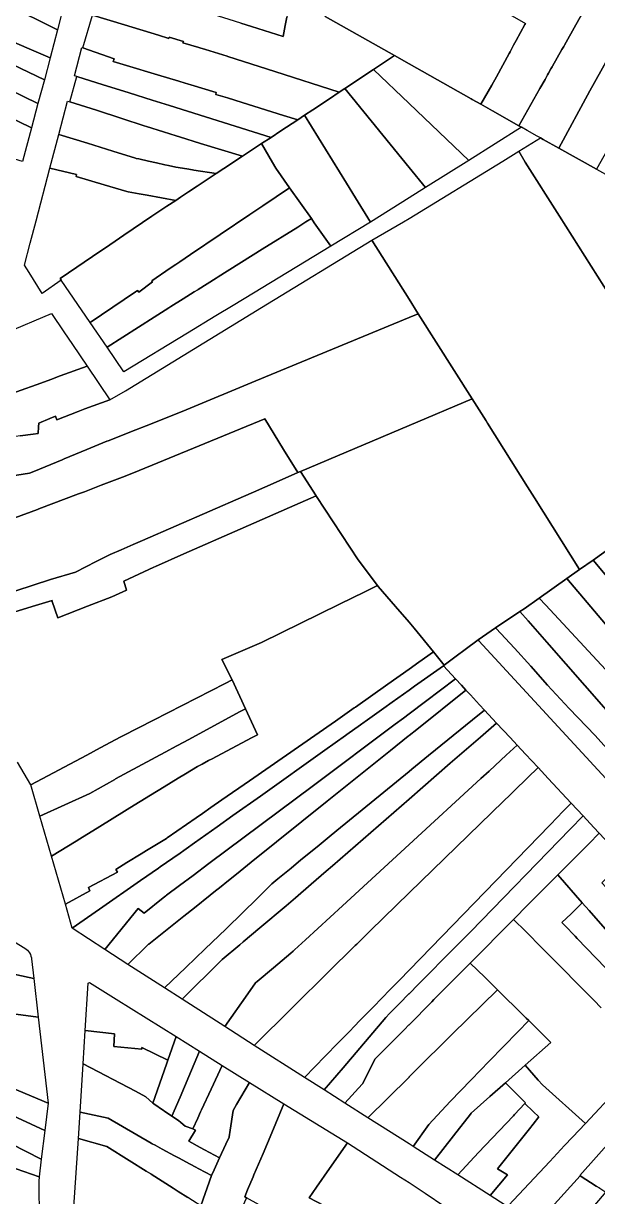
# Model space of a CAD drawing. Header units: metres. Extents: x 3 to 1005126, y 39 to 4383651.
# Drawn here: x 490836.7 to 490939.9, y 4371451.5 to 4371662.4 of the extents above; entities that cross this region are included whole.
import ezdxf

# ---------------------------------------------------------------- set-up
doc = ezdxf.new("R2010")
doc.units = ezdxf.units.M
doc.header["$MEASUREMENT"] = 0
doc.layers.add('TM_Llucmajor', color=7, linetype='Continuous')

msp = doc.modelspace()

# ---------------------------------------------------------------- linework, layer by layer
at = {"layer": 'TM_Llucmajor', "linetype": 'Continuous', "flags": 128}
for points in [[(490903.36, 4371656.6), (490890.89, 4371663.63), (490893.7, 4371668.59), (490898.48, 4371677.02), (490903.15, 4371685.5), (490906, 4371683.9), (490928.03, 4371671.53), (490924.1, 4371663.97), (490926.94, 4371662.39), (490926.82, 4371662.18), (490925.24, 4371659.35), (490924.77, 4371658.46), (490924.15, 4371657.31), (490923.97, 4371656.98), (490921.73, 4371652.79), (490920.89, 4371651.3), (490918.89, 4371647.85), (490917.37, 4371648.7), (490917.15, 4371648.82), (490906, 4371655.11), (490903.36, 4371656.6)], [(490864.31, 4371665.91), (490859.79, 4371667.28), (490859.93, 4371667.8), (490850.98, 4371670.6), (490852.5, 4371676.29), (490856.95, 4371675.12), (490861.54, 4371673.91), (490862.33, 4371676.94), (490866.92, 4371675.4), (490869.95, 4371674.38), (490873.62, 4371673.14), (490885.27, 4371669.45), (490884.77, 4371667.08), (490884.03, 4371663.54), (490883.75, 4371662.01), (490883.38, 4371660.04), (490877.68, 4371661.82), (490875.78, 4371662.42), (490870.58, 4371664.05), (490870.32, 4371664.13), (490868.1, 4371664.79), (490867.2, 4371665.05), (490864.31, 4371665.91)], [(490820.07, 4371666.71), (490818.65, 4371667.43), (490820.83, 4371672.18), (490825.29, 4371669.6), (490825.88, 4371669.27), (490825.98, 4371669.58), (490828.72, 4371668.22), (490833.61, 4371665.8), (490842.79, 4371661.24), (490841.46, 4371656.21), (490832.09, 4371660.2), (490832.23, 4371660.75), (490827.53, 4371663.07), (490821.84, 4371665.84), (490820.07, 4371666.71)], [(490822.41, 4371660.86), (490817.96, 4371663.01), (490820.07, 4371666.71), (490821.84, 4371665.84), (490827.53, 4371663.07), (490832.23, 4371660.75), (490832.09, 4371660.2), (490841.46, 4371656.21), (490840.43, 4371652.25), (490827.38, 4371658.47), (490827, 4371658.65), (490826.34, 4371658.98), (490822.41, 4371660.86)], [(490814.34, 4371660.07), (490812.96, 4371660.96), (490814.2, 4371663.78), (490814.58, 4371664.63), (490814.78, 4371664.53), (490817.96, 4371663.01), (490822.41, 4371660.86), (490826.34, 4371658.98), (490827, 4371658.65), (490827.38, 4371658.47), (490840.43, 4371652.25), (490839.28, 4371648.01), (490826.29, 4371654.29), (490825.4, 4371654.72), (490820.69, 4371657), (490820.43, 4371657.12), (490815.17, 4371659.66), (490814.34, 4371660.07)], [(490926.24, 4371643.72), (490925.75, 4371644), (490929.53, 4371650.7), (490930.44, 4371652.31), (490930.9, 4371653.13), (490931.07, 4371653.43), (490931.51, 4371654.2), (490931.71, 4371654.56), (490931.79, 4371654.7), (490933.49, 4371657.71), (490933.8, 4371658.25), (490933.93, 4371658.49), (490935.99, 4371662.13), (490938.1, 4371665.88), (490945.03, 4371661.99), (490940.45, 4371653.78), (490938.48, 4371650.3), (490932.94, 4371639.97), (490930.12, 4371641.55), (490929.62, 4371641.82), (490929.04, 4371642.15), (490927.24, 4371643.16), (490926.24, 4371643.72)], [(490852.97, 4371656.04), (490847.32, 4371658), (490849.1, 4371663.87), (490854.83, 4371662.12), (490860.95, 4371660.26), (490862.82, 4371659.69), (490862.89, 4371659.92), (490865.42, 4371659.15), (490865.35, 4371658.92), (490868.21, 4371658.05), (490868.36, 4371658), (490869.41, 4371657.68), (490873.32, 4371656.49), (490873.41, 4371656.46), (490881.86, 4371653.74), (490893.43, 4371650.01), (490891.7, 4371648.86), (490888.67, 4371646.86), (490887.18, 4371645.88), (490885.98, 4371645.08), (490883.45, 4371645.86), (490875.98, 4371648.17), (490873.33, 4371648.99), (490871.27, 4371649.63), (490871.31, 4371649.96), (490866.74, 4371651.35), (490866.37, 4371651.46), (490864.79, 4371651.94), (490864.59, 4371652), (490860.8, 4371653.15), (490858.95, 4371653.71), (490857.01, 4371654.29), (490852.83, 4371655.56), (490852.97, 4371656.04)], [(490939.68, 4371636.19), (490932.94, 4371639.97), (490938.48, 4371650.3), (490940.45, 4371653.78), (490945.03, 4371661.99), (490950.67, 4371658.82), (490951.24, 4371656.58), (490944.44, 4371644.58), (490939.68, 4371636.19)], [(490819.15, 4371652.82), (490813.53, 4371655.54), (490813.22, 4371655.68), (490814.47, 4371658.21), (490815.17, 4371659.66), (490820.43, 4371657.12), (490820.69, 4371657), (490825.4, 4371654.72), (490826.29, 4371654.29), (490839.28, 4371648.01), (490838.11, 4371643.64), (490828.59, 4371648.24), (490824.16, 4371650.39), (490820.9, 4371651.98), (490820.73, 4371652.05), (490819.15, 4371652.82)], [(490846.29, 4371652.83), (490845.83, 4371652.97), (490847.19, 4371658.05), (490847.32, 4371658), (490852.97, 4371656.04), (490852.83, 4371655.56), (490857.01, 4371654.29), (490858.95, 4371653.71), (490860.8, 4371653.15), (490864.59, 4371652), (490864.79, 4371651.94), (490866.37, 4371651.46), (490866.74, 4371651.35), (490871.31, 4371649.96), (490871.27, 4371649.63), (490873.33, 4371648.99), (490875.98, 4371648.17), (490883.45, 4371645.86), (490885.98, 4371645.08), (490882.95, 4371643.08), (490881.18, 4371641.91), (490862.92, 4371647.62), (490859.81, 4371648.59), (490855.68, 4371649.89), (490851.58, 4371651.17), (490851.02, 4371651.35), (490846.29, 4371652.83)], [(490809.53, 4371650.44), (490808.58, 4371650.89), (490807.32, 4371651.47), (490809.82, 4371657.27), (490812.04, 4371656.23), (490813.22, 4371655.68), (490813.53, 4371655.54), (490819.15, 4371652.82), (490820.73, 4371652.05), (490820.9, 4371651.98), (490824.16, 4371650.39), (490828.59, 4371648.24), (490838.11, 4371643.64), (490836.49, 4371637.6), (490831.7, 4371639.03), (490831.82, 4371639.49), (490826.95, 4371641.68), (490827.14, 4371642.4), (490822.48, 4371644.05), (490819.22, 4371645.6), (490815.28, 4371647.48), (490812.75, 4371648.68), (490812.86, 4371648.89), (490809.53, 4371650.44)], [(490906, 4371647.97), (490899.58, 4371654.09), (490903.36, 4371656.6), (490906, 4371655.11), (490917.15, 4371648.82), (490917.37, 4371648.7), (490918.89, 4371647.85), (490920.97, 4371646.68), (490925.75, 4371644), (490926.24, 4371643.72), (490916.72, 4371637.75), (490906, 4371647.97)], [(490906, 4371636.49), (490894.46, 4371650.69), (490899.58, 4371654.09), (490906, 4371647.97), (490916.72, 4371637.75), (490908.94, 4371632.87), (490906, 4371636.49)], [(490861.85, 4371642.89), (490858.8, 4371643.87), (490858.37, 4371644.01), (490854.37, 4371645.3), (490849.78, 4371646.77), (490845.03, 4371648.3), (490846.29, 4371652.83), (490851.02, 4371651.35), (490851.58, 4371651.17), (490855.68, 4371649.89), (490859.81, 4371648.59), (490862.92, 4371647.62), (490881.18, 4371641.91), (490879.47, 4371640.78), (490876.07, 4371638.53), (490868.51, 4371640.82), (490864.7, 4371641.98), (490864.11, 4371642.17), (490861.85, 4371642.89)], [(490894.74, 4371633.67), (490887.18, 4371645.88), (490888.67, 4371646.86), (490891.7, 4371648.86), (490893.43, 4371650.01), (490894.46, 4371650.69), (490906, 4371636.49), (490908.94, 4371632.87), (490906, 4371631.02), (490899.07, 4371626.67), (490896.36, 4371631.05), (490894.74, 4371633.67)], [(490852.74, 4371639.43), (490848.18, 4371640.85), (490843.03, 4371642.45), (490844.62, 4371648.43), (490845.03, 4371648.3), (490849.78, 4371646.77), (490854.37, 4371645.3), (490858.37, 4371644.01), (490858.8, 4371643.87), (490861.85, 4371642.89), (490864.11, 4371642.17), (490864.7, 4371641.98), (490868.51, 4371640.82), (490876.07, 4371638.53), (490872.7, 4371636.3), (490871.32, 4371635.39), (490867.32, 4371636.04), (490867.05, 4371636.08), (490866.06, 4371636.24), (490864.09, 4371636.56), (490862.72, 4371636.86), (490862.08, 4371637), (490860.6, 4371637.33), (490859.13, 4371637.65), (490857.39, 4371638.03), (490856.93, 4371638.13), (490856.81, 4371638.16), (490852.74, 4371639.43)], [(490881.45, 4371637.42), (490879.47, 4371640.78), (490881.18, 4371641.91), (490882.95, 4371643.08), (490885.98, 4371645.08), (490887.18, 4371645.88), (490894.74, 4371633.67), (490896.36, 4371631.05), (490899.07, 4371626.67), (490891.93, 4371622.34), (490888.95, 4371626.57), (490888.43, 4371627.32), (490884.53, 4371632.86), (490882.05, 4371636.39), (490881.45, 4371637.42)], [(490846.13, 4371634.88), (490846.19, 4371635.22), (490841.44, 4371636.39), (490843.03, 4371642.45), (490848.18, 4371640.85), (490852.74, 4371639.43), (490856.81, 4371638.16), (490856.93, 4371638.13), (490857.39, 4371638.03), (490859.13, 4371637.65), (490860.6, 4371637.33), (490862.08, 4371637), (490862.72, 4371636.86), (490864.09, 4371636.56), (490866.06, 4371636.24), (490867.05, 4371636.08), (490867.32, 4371636.04), (490871.32, 4371635.39), (490867.89, 4371633.13), (490866.35, 4371632.11), (490864.88, 4371631.14), (490864.04, 4371630.58), (490858.9, 4371631.51), (490857.48, 4371631.77), (490855.48, 4371632.13), (490855.23, 4371632.18), (490851.2, 4371633.38), (490846.13, 4371634.88)], [(490843.46, 4371616.23), (490843.25, 4371616.53), (490850.59, 4371621.52), (490851.42, 4371622.08), (490853.93, 4371623.79), (490854.7, 4371624.32), (490859.76, 4371627.75), (490862.43, 4371629.52), (490864.04, 4371630.58), (490864.88, 4371631.14), (490866.35, 4371632.11), (490867.89, 4371633.13), (490871.32, 4371635.39), (490872.7, 4371636.3), (490876.07, 4371638.53), (490879.47, 4371640.78), (490881.45, 4371637.42), (490882.05, 4371636.39), (490884.53, 4371632.86), (490882.12, 4371631.23), (490879.72, 4371629.61), (490877.4, 4371628.05), (490866.72, 4371620.85), (490864.77, 4371619.53), (490864.06, 4371619.05), (490863.05, 4371618.37), (490859.73, 4371616.13), (490859.86, 4371615.93), (490857.4, 4371614.08), (490857.16, 4371614.38), (490856.82, 4371614.15), (490848.67, 4371608.63), (490843.46, 4371616.23)], [(490837.7, 4371617.59), (490836.85, 4371618.96), (490837.89, 4371622.9), (490838.94, 4371626.91), (490841.44, 4371636.39), (490846.19, 4371635.22), (490846.13, 4371634.88), (490851.2, 4371633.38), (490855.23, 4371632.18), (490855.48, 4371632.13), (490857.48, 4371631.77), (490858.9, 4371631.51), (490864.04, 4371630.58), (490862.43, 4371629.52), (490859.76, 4371627.75), (490854.7, 4371624.32), (490853.93, 4371623.79), (490851.42, 4371622.08), (490850.59, 4371621.52), (490843.25, 4371616.53), (490843.46, 4371616.23), (490840.02, 4371613.84), (490837.7, 4371617.59)], [(490851.71, 4371604.19), (490848.67, 4371608.63), (490856.82, 4371614.15), (490857.16, 4371614.38), (490857.4, 4371614.08), (490859.86, 4371615.93), (490859.73, 4371616.13), (490863.05, 4371618.37), (490864.06, 4371619.05), (490864.77, 4371619.53), (490866.72, 4371620.85), (490877.4, 4371628.05), (490879.72, 4371629.61), (490882.12, 4371631.23), (490884.53, 4371632.86), (490888.43, 4371627.32), (490887.46, 4371626.71), (490885.99, 4371625.79), (490879.61, 4371621.79), (490871.7, 4371616.84), (490871.31, 4371616.59), (490868.11, 4371614.59), (490868, 4371614.51), (490867.38, 4371614.12), (490865.41, 4371612.89), (490863.15, 4371611.48), (490862.79, 4371611.25), (490860.2, 4371609.6), (490851.71, 4371604.19)], [(490866.14, 4371606.71), (490854.73, 4371599.79), (490851.71, 4371604.19), (490860.2, 4371609.6), (490862.79, 4371611.25), (490863.15, 4371611.48), (490865.41, 4371612.89), (490867.38, 4371614.12), (490868, 4371614.51), (490868.11, 4371614.59), (490871.31, 4371616.59), (490871.7, 4371616.84), (490879.61, 4371621.79), (490885.99, 4371625.79), (490887.46, 4371626.71), (490888.43, 4371627.32), (490888.95, 4371626.57), (490891.93, 4371622.34), (490878.03, 4371613.91), (490874.36, 4371611.69), (490871.24, 4371609.8), (490866.14, 4371606.71)], [(490830.58, 4371594.41), (490830.11, 4371594.54), (490833.5, 4371606.77), (490841.69, 4371610.26), (490843.92, 4371606.97), (490845.47, 4371604.69), (490848.12, 4371600.78), (490843.28, 4371599.02), (490841.6, 4371598.41), (490839.77, 4371597.75), (490835.43, 4371596.17), (490830.58, 4371594.41)], [(490827.94, 4371584.61), (490830.58, 4371594.41), (490835.43, 4371596.17), (490839.77, 4371597.75), (490841.6, 4371598.41), (490843.28, 4371599.02), (490848.12, 4371600.78), (490852.21, 4371594.75), (490847.73, 4371593.09), (490846.5, 4371592.61), (490842.68, 4371591.11), (490842.45, 4371591.78), (490841.43, 4371591.37), (490839.43, 4371590.56), (490839.4, 4371589.86), (490839.34, 4371588.68), (490838.42, 4371588.55), (490836.1, 4371588.23), (490833.76, 4371587.9), (490833.44, 4371586.26), (490827.94, 4371584.61)], [(490912.33, 4371547.04), (490910.38, 4371549.43), (490906.89, 4371553.71), (490906, 4371554.74), (490903.57, 4371557.55), (490900.44, 4371561.17), (490900.32, 4371561.33), (490896.87, 4371565.98), (490889.38, 4371577.33), (490889.29, 4371577.47), (490886.48, 4371581.84), (490906, 4371590.1), (490917.33, 4371594.89), (490919.83, 4371590.95), (490920.09, 4371590.53), (490927.31, 4371579.08), (490928.55, 4371577.11), (490936.66, 4371564.23), (490934.38, 4371562.62), (490929.37, 4371559.08), (490926.68, 4371557.18), (490925.94, 4371556.65), (490921.54, 4371553.72), (490918.4, 4371551.6), (490916.07, 4371549.86), (490914.45, 4371548.63), (490912.33, 4371547.04)], [(490844.21, 4371504.04), (490841.72, 4371512.68), (490846.15, 4371515.41), (490846.8, 4371515.81), (490850.39, 4371518.03), (490854.82, 4371520.77), (490855.82, 4371521.38), (490857.68, 4371522.53), (490859.5, 4371523.65), (490861.95, 4371525.16), (490864.48, 4371526.7), (490865.8, 4371527.5), (490867.97, 4371528.81), (490868.78, 4371529.24), (490869.97, 4371529.87), (490870.6, 4371530.21), (490877.68, 4371533.97), (490878.74, 4371534.53), (490876.59, 4371539.19), (490874.19, 4371544.41), (490872.35, 4371548.07), (490879.48, 4371551.11), (490893.47, 4371557.97), (490898.02, 4371560.2), (490900.32, 4371561.33), (490900.44, 4371561.17), (490903.57, 4371557.55), (490906, 4371554.74), (490906.89, 4371553.71), (490910.38, 4371549.43), (490907.73, 4371547.55), (490906, 4371546.32), (490902.21, 4371543.64), (490896.36, 4371539.49), (490896.14, 4371539.34), (490892.76, 4371536.99), (490877.3, 4371526.26), (490872.33, 4371522.81), (490870.34, 4371521.42), (490868.85, 4371520.39), (490867.71, 4371519.59), (490862.51, 4371515.97), (490862.4, 4371515.9), (490858.79, 4371513.69), (490857.84, 4371513.11), (490855.25, 4371511.53), (490853.29, 4371510.33), (490853.61, 4371509.8), (490848.37, 4371507.07), (490848.61, 4371506.46), (490844.21, 4371504.04)], [(490930.57, 4371557.79), (490929.37, 4371559.08), (490934.38, 4371562.62), (490962.22, 4371529.69), (490963.65, 4371528), (490965.58, 4371525.72), (490967.19, 4371523.97), (490969.13, 4371521.86), (490970.02, 4371520.89), (490973.9, 4371516.67), (490976.01, 4371514.38), (490979.16, 4371510.95), (490976.03, 4371507.45), (490972.7, 4371510.89), (490970.53, 4371513.13), (490967.09, 4371516.68), (490966.48, 4371517.31), (490966.38, 4371517.43), (490963.79, 4371520.47), (490962.52, 4371521.97), (490961.3, 4371523.41), (490958.92, 4371526.22), (490948.22, 4371538.83), (490930.57, 4371557.79)], [(490845.45, 4371499.76), (490844.21, 4371504.04), (490848.61, 4371506.46), (490848.37, 4371507.07), (490853.61, 4371509.8), (490853.29, 4371510.33), (490855.25, 4371511.53), (490857.84, 4371513.11), (490858.79, 4371513.69), (490862.4, 4371515.9), (490862.51, 4371515.97), (490867.71, 4371519.59), (490868.85, 4371520.39), (490870.34, 4371521.42), (490872.33, 4371522.81), (490877.3, 4371526.26), (490892.76, 4371536.99), (490896.14, 4371539.34), (490896.36, 4371539.49), (490902.21, 4371543.64), (490906, 4371546.32), (490907.73, 4371547.55), (490910.38, 4371549.43), (490912.33, 4371547.04), (490912.16, 4371546.92), (490906.98, 4371543.23), (490906, 4371542.53), (490902.96, 4371540.37), (490901.45, 4371539.29), (490898.1, 4371536.91), (490897.93, 4371536.79), (490897.26, 4371536.31), (490894.79, 4371534.55), (490894.57, 4371534.39), (490890.85, 4371531.75), (490879.26, 4371523.51), (490874.34, 4371520.01), (490871.47, 4371517.97), (490867.44, 4371515.1), (490864.41, 4371512.95), (490864.31, 4371512.88), (490863.53, 4371512.33), (490861.27, 4371510.76), (490860.97, 4371510.55), (490857.73, 4371508.3), (490850.37, 4371503.18), (490845.45, 4371499.76)], [(490851.31, 4371495.9), (490845.45, 4371499.76), (490850.37, 4371503.18), (490857.73, 4371508.3), (490860.97, 4371510.55), (490861.27, 4371510.76), (490863.53, 4371512.33), (490864.31, 4371512.88), (490864.41, 4371512.95), (490867.44, 4371515.1), (490871.47, 4371517.97), (490874.34, 4371520.01), (490879.26, 4371523.51), (490890.85, 4371531.75), (490894.57, 4371534.39), (490894.79, 4371534.55), (490897.26, 4371536.31), (490897.93, 4371536.79), (490898.1, 4371536.91), (490901.45, 4371539.29), (490902.96, 4371540.37), (490906, 4371542.53), (490906.98, 4371543.23), (490912.16, 4371546.92), (490914.36, 4371544.55), (490908.93, 4371540.49), (490906, 4371538.29), (490904.98, 4371537.53), (490903.49, 4371536.42), (490888.8, 4371525.42), (490870.03, 4371511.37), (490867.2, 4371509.25), (490864.74, 4371507.4), (490862.41, 4371505.66), (490862.27, 4371505.55), (490861.81, 4371505.18), (490858.4, 4371502.46), (490857.31, 4371503.3), (490851.31, 4371495.9)], [(490839.64, 4371519.89), (490838.01, 4371525.52), (490848.05, 4371530.87), (490850.46, 4371532.15), (490854.21, 4371534.15), (490854.55, 4371534.33), (490860.03, 4371537.14), (490872.91, 4371543.75), (490874.19, 4371544.41), (490876.59, 4371539.19), (490875.54, 4371538.62), (490866.38, 4371533.69), (490863.35, 4371532.06), (490862.9, 4371531.82), (490854.76, 4371527.44), (490853.25, 4371526.6), (490853.08, 4371526.5), (490848.58, 4371523.99), (490839.64, 4371519.89)], [(490855.44, 4371493.25), (490851.31, 4371495.9), (490857.31, 4371503.3), (490858.4, 4371502.46), (490861.81, 4371505.18), (490862.27, 4371505.55), (490862.41, 4371505.66), (490864.74, 4371507.4), (490867.2, 4371509.25), (490870.03, 4371511.37), (490888.8, 4371525.42), (490903.49, 4371536.42), (490904.98, 4371537.53), (490906, 4371538.29), (490908.93, 4371540.49), (490914.36, 4371544.55), (490915.4, 4371543.44), (490916.22, 4371542.56), (490907.37, 4371535.46), (490906, 4371534.36), (490905.86, 4371534.25), (490902.67, 4371531.69), (490891.29, 4371522.56), (490877.61, 4371511.59), (490874.99, 4371509.49), (490873.23, 4371508.07), (490872.23, 4371507.27), (490870.91, 4371506.22), (490870.24, 4371505.68), (490867.43, 4371503.44), (490865.5, 4371501.9), (490859.21, 4371496.88), (490859.1, 4371496.79), (490855.44, 4371493.25)], [(490862.04, 4371489.02), (490855.44, 4371493.25), (490859.1, 4371496.79), (490859.21, 4371496.88), (490865.5, 4371501.9), (490867.43, 4371503.44), (490870.24, 4371505.68), (490870.91, 4371506.22), (490872.23, 4371507.27), (490873.23, 4371508.07), (490874.99, 4371509.49), (490877.61, 4371511.59), (490891.29, 4371522.56), (490902.67, 4371531.69), (490905.86, 4371534.25), (490906, 4371534.36), (490907.37, 4371535.46), (490916.22, 4371542.56), (490917.05, 4371541.67), (490918.68, 4371539.91), (490919.56, 4371538.97), (490917.39, 4371537.2), (490909.52, 4371530.77), (490906.51, 4371528.32), (490906, 4371527.9), (490893.04, 4371517.32), (490891.65, 4371516.18), (490889.47, 4371514.4), (490886.55, 4371512.02), (490884.78, 4371510.57), (490882.38, 4371508.6), (490881.35, 4371507.75), (490879.81, 4371506.22), (490879.22, 4371505.64), (490878.57, 4371504.99), (490876.18, 4371502.64), (490873.08, 4371499.59), (490869.37, 4371496.04), (490865.84, 4371492.66), (490862.04, 4371489.02)], [(490841.72, 4371512.68), (490839.64, 4371519.89), (490848.58, 4371523.99), (490853.08, 4371526.5), (490853.25, 4371526.6), (490854.76, 4371527.44), (490862.9, 4371531.82), (490863.35, 4371532.06), (490866.38, 4371533.69), (490875.54, 4371538.62), (490876.59, 4371539.19), (490878.74, 4371534.53), (490877.68, 4371533.97), (490870.6, 4371530.21), (490869.97, 4371529.87), (490868.78, 4371529.24), (490867.97, 4371528.81), (490865.8, 4371527.5), (490864.48, 4371526.7), (490861.95, 4371525.16), (490859.5, 4371523.65), (490857.68, 4371522.53), (490855.82, 4371521.38), (490854.82, 4371520.77), (490850.39, 4371518.03), (490846.8, 4371515.81), (490846.15, 4371515.41), (490841.72, 4371512.68)], [(490865.21, 4371486.98), (490862.04, 4371489.02), (490865.84, 4371492.66), (490869.37, 4371496.04), (490873.08, 4371499.59), (490876.18, 4371502.64), (490878.57, 4371504.99), (490879.22, 4371505.64), (490879.81, 4371506.22), (490881.35, 4371507.75), (490882.38, 4371508.6), (490884.78, 4371510.57), (490886.55, 4371512.02), (490889.47, 4371514.4), (490891.65, 4371516.18), (490893.04, 4371517.32), (490906, 4371527.9), (490906.51, 4371528.32), (490909.52, 4371530.77), (490917.39, 4371537.2), (490919.56, 4371538.97), (490921.74, 4371536.63), (490918.84, 4371534.11), (490913.41, 4371529.39), (490906, 4371522.95), (490892.21, 4371510.97), (490891.11, 4371510.01), (490888.4, 4371507.66), (490885.58, 4371505.21), (490883.92, 4371503.76), (490879.16, 4371499.79), (490876.15, 4371497.27), (490875.55, 4371496.77), (490872.41, 4371494.15), (490872.33, 4371494.07), (490872.25, 4371493.99), (490865.21, 4371486.98)], [(490872.88, 4371482.07), (490865.21, 4371486.98), (490872.25, 4371493.99), (490872.33, 4371494.07), (490872.41, 4371494.15), (490875.55, 4371496.77), (490876.15, 4371497.27), (490879.16, 4371499.79), (490883.92, 4371503.76), (490885.58, 4371505.21), (490888.4, 4371507.66), (490891.11, 4371510.01), (490892.21, 4371510.97), (490906, 4371522.95), (490913.41, 4371529.39), (490918.84, 4371534.11), (490921.74, 4371536.63), (490924.19, 4371534), (490925.44, 4371532.66), (490923.48, 4371530.86), (490922.47, 4371529.93), (490920.37, 4371528), (490918.88, 4371526.63), (490906, 4371514.79), (490894.01, 4371503.76), (490889.57, 4371499.68), (490887.37, 4371497.66), (490885.4, 4371495.85), (490885.14, 4371495.63), (490884.74, 4371495.29), (490881.62, 4371492.65), (490878.71, 4371490.18), (490878.42, 4371489.93), (490877.01, 4371487.93), (490872.88, 4371482.07)], [(490878.14, 4371478.69), (490872.88, 4371482.07), (490877.01, 4371487.93), (490878.42, 4371489.93), (490878.71, 4371490.18), (490881.62, 4371492.65), (490884.74, 4371495.29), (490885.14, 4371495.63), (490885.4, 4371495.85), (490887.37, 4371497.66), (490889.57, 4371499.68), (490894.01, 4371503.76), (490906, 4371514.79), (490918.88, 4371526.63), (490920.37, 4371528), (490922.47, 4371529.93), (490923.48, 4371530.86), (490925.44, 4371532.66), (490926.96, 4371531.02), (490929.19, 4371528.63), (490927.26, 4371526.75), (490924.87, 4371524.42), (490924.15, 4371523.73), (490922.95, 4371522.56), (490906, 4371506.08), (490899.05, 4371499.32), (490898.99, 4371499.26), (490898.82, 4371499.1), (490896.59, 4371496.88), (490896.32, 4371496.62), (490895.6, 4371495.92), (490894.71, 4371495.05), (490892.91, 4371493.27), (490888.67, 4371489.08), (490887.94, 4371488.36), (490885.75, 4371486.2), (490884.98, 4371485.44), (490878.14, 4371478.69)], [(490887.19, 4371472.93), (490878.14, 4371478.69), (490884.98, 4371485.44), (490885.75, 4371486.2), (490887.94, 4371488.36), (490888.67, 4371489.08), (490892.91, 4371493.27), (490894.71, 4371495.05), (490895.6, 4371495.92), (490896.32, 4371496.62), (490896.59, 4371496.88), (490898.82, 4371499.1), (490898.99, 4371499.26), (490899.05, 4371499.32), (490906, 4371506.08), (490922.95, 4371522.56), (490924.15, 4371523.73), (490924.87, 4371524.42), (490927.26, 4371526.75), (490929.19, 4371528.63), (490931.02, 4371526.66), (490935.14, 4371522.24), (490933.55, 4371520.6), (490932.73, 4371519.76), (490931.25, 4371518.23), (490908.03, 4371494.31), (490906, 4371492.21), (490905.69, 4371491.89), (490904.61, 4371490.78), (490902.63, 4371488.72), (490899.61, 4371485.64), (490897.03, 4371483.01), (490896.3, 4371482.26), (490895.14, 4371481.07), (490893.24, 4371479.12), (490890.91, 4371476.74), (490887.19, 4371472.93)], [(490890.74, 4371470.68), (490887.19, 4371472.93), (490890.91, 4371476.74), (490893.24, 4371479.12), (490895.14, 4371481.07), (490896.3, 4371482.26), (490897.03, 4371483.01), (490899.61, 4371485.64), (490902.63, 4371488.72), (490904.61, 4371490.78), (490905.69, 4371491.89), (490906, 4371492.21), (490908.03, 4371494.31), (490931.25, 4371518.23), (490932.73, 4371519.76), (490933.55, 4371520.6), (490935.14, 4371522.24), (490937.27, 4371519.95), (490934.98, 4371517.58), (490917.03, 4371499.12), (490914.96, 4371497.02), (490914.2, 4371496.26), (490912.2, 4371494.23), (490911.73, 4371493.76), (490910.2, 4371492.21), (490907.68, 4371489.67), (490906, 4371487.98), (490905.95, 4371487.93), (490904.28, 4371486.24), (490903.59, 4371485.54), (490902.49, 4371484.43), (490901.84, 4371483.67), (490894.13, 4371474.64), (490890.74, 4371470.68)], [(490894.47, 4371468.31), (490890.74, 4371470.68), (490894.13, 4371474.64), (490901.84, 4371483.67), (490902.49, 4371484.43), (490903.59, 4371485.54), (490904.28, 4371486.24), (490905.95, 4371487.93), (490906, 4371487.98), (490907.68, 4371489.67), (490910.2, 4371492.21), (490911.73, 4371493.76), (490912.2, 4371494.23), (490914.2, 4371496.26), (490914.96, 4371497.02), (490917.03, 4371499.12), (490934.98, 4371517.58), (490937.27, 4371519.95), (490939.2, 4371517.88), (490940.18, 4371516.83), (490938.3, 4371514.94), (490938.01, 4371514.64), (490932.73, 4371509.33), (490930.65, 4371507.24), (490927.41, 4371503.98), (490924.8, 4371501.34), (490917, 4371493.49), (490915.3, 4371491.77), (490914.6, 4371491.07), (490914.05, 4371490.52), (490910.47, 4371486.91), (490910.11, 4371486.54), (490906, 4371482.4), (490905.91, 4371482.31), (490905.23, 4371481.62), (490903.35, 4371479.74), (490899.92, 4371476.29), (490897.6, 4371471.79), (490897.54, 4371471.73), (490894.47, 4371468.31)], [(490937.14, 4371504.31), (490932.73, 4371509.33), (490938.01, 4371514.64), (490938.3, 4371514.94), (490940.18, 4371516.83), (490943.03, 4371513.76), (490944.81, 4371511.85), (490940.65, 4371507.9), (490942.22, 4371506.22), (490945.57, 4371502.63), (490946.03, 4371502.13), (490949.15, 4371498.79), (490949.89, 4371497.98), (490958.85, 4371488.16), (490955.66, 4371484.57), (490948.14, 4371491.76), (490946, 4371494.2), (490945.51, 4371494.75), (490944.05, 4371496.42), (490943.76, 4371496.76), (490942.19, 4371498.55), (490941.65, 4371499.16), (490938.36, 4371502.92), (490937.14, 4371504.31)], [(490934, 4371500.22), (490933.48, 4371500.76), (490935.12, 4371502.36), (490937.14, 4371504.31), (490938.36, 4371502.92), (490941.65, 4371499.16), (490942.19, 4371498.55), (490943.76, 4371496.76), (490944.05, 4371496.42), (490945.51, 4371494.75), (490946, 4371494.2), (490948.14, 4371491.76), (490955.66, 4371484.57), (490952.47, 4371480.99), (490946.56, 4371486.75), (490944.81, 4371488.46), (490942.84, 4371490.73), (490942.98, 4371490.89), (490936.24, 4371497.89), (490935.85, 4371498.3), (490934, 4371500.22)], [(490828.76, 4371492.8), (490828.96, 4371493.67), (490825.78, 4371494.81), (490825.59, 4371494.29), (490824.9, 4371494.58), (490823.95, 4371493.28), (490819.89, 4371494.79), (490820.84, 4371496.26), (490821.56, 4371497.38), (490825.33, 4371503.21), (490836.91, 4371496.18), (490837.17, 4371496.01), (490837.4, 4371495.81), (490837.61, 4371495.58), (490837.79, 4371495.32), (490837.93, 4371495.04), (490838.03, 4371494.75), (490838.1, 4371494.45), (490838.12, 4371494.27), (490838.53, 4371490.7), (490828.76, 4371492.8)], [(490821.18, 4371489.5), (490817.33, 4371490.83), (490819.89, 4371494.79), (490823.95, 4371493.28), (490824.9, 4371494.58), (490825.59, 4371494.29), (490825.78, 4371494.81), (490828.96, 4371493.67), (490828.76, 4371492.8), (490838.53, 4371490.7), (490839.33, 4371483.77), (490834.41, 4371484.41), (490829.32, 4371486.45), (490825.36, 4371488.04), (490825.04, 4371488.17), (490821.18, 4371489.5)], [(490898.61, 4371465.67), (490894.47, 4371468.31), (490897.54, 4371471.73), (490897.6, 4371471.79), (490899.92, 4371476.29), (490903.35, 4371479.74), (490905.23, 4371481.62), (490905.91, 4371482.31), (490906, 4371482.4), (490910.11, 4371486.54), (490910.47, 4371486.91), (490914.05, 4371490.52), (490914.6, 4371491.07), (490915.3, 4371491.77), (490917, 4371493.49), (490919.6, 4371490.93), (490921.89, 4371488.68), (490913.77, 4371480.71), (490912.68, 4371479.63), (490910.68, 4371477.64), (490910, 4371476.97), (490908.66, 4371475.65), (490906.03, 4371473.03), (490906, 4371473), (490902.17, 4371469.2), (490898.61, 4371465.67)], [(490847.77, 4371481.34), (490848.31, 4371489.88), (490848.52, 4371490.01), (490853.37, 4371486.98), (490864.13, 4371480.26), (490862.64, 4371476.01), (490857.97, 4371478.3), (490857.95, 4371477.98), (490852.9, 4371478.48), (490853.03, 4371480.78), (490847.77, 4371481.34)], [(490906, 4371460.97), (490898.61, 4371465.67), (490902.17, 4371469.2), (490906, 4371473), (490906.03, 4371473.03), (490908.66, 4371475.65), (490910, 4371476.97), (490910.68, 4371477.64), (490912.68, 4371479.63), (490913.77, 4371480.71), (490921.89, 4371488.68), (490923.76, 4371486.83), (490924.71, 4371485.9), (490927.07, 4371483.58), (490927.51, 4371483.15), (490925.57, 4371481.15), (490920.4, 4371475.82), (490917.16, 4371472.47), (490913.41, 4371468.61), (490909.57, 4371464.46), (490906.73, 4371460.51), (490906, 4371460.97)], [(490910.57, 4371458.07), (490906.73, 4371460.51), (490909.57, 4371464.46), (490913.41, 4371468.61), (490917.16, 4371472.47), (490920.4, 4371475.82), (490925.57, 4371481.15), (490927.51, 4371483.15), (490928.83, 4371481.85), (490931.5, 4371479.22), (490926.87, 4371475.11), (490923.35, 4371471.98), (490920.54, 4371469.49), (490917.18, 4371466.51), (490917.05, 4371466.35), (490913.97, 4371462.42), (490910.57, 4371458.07)], [(490856.81, 4371470.43), (490847.39, 4371475.39), (490847.77, 4371481.34), (490853.03, 4371480.78), (490852.9, 4371478.48), (490857.95, 4371477.98), (490857.97, 4371478.3), (490862.64, 4371476.01), (490862.46, 4371475.48), (490861.15, 4371471.73), (490859.94, 4371468.29), (490858.65, 4371469.46), (490856.81, 4371470.43)], [(490862.01, 4371466.87), (490861.87, 4371466.96), (490860.09, 4371468.15), (490859.94, 4371468.29), (490861.15, 4371471.73), (490862.46, 4371475.48), (490862.64, 4371476.01), (490864.13, 4371480.26), (490868.3, 4371477.65), (490866.41, 4371473.11), (490864.87, 4371469.4), (490863.36, 4371465.97), (490862.01, 4371466.87)], [(490817.77, 4371478.57), (490825.55, 4371474.82), (490826.68, 4371474.35), (490841.12, 4371468.32), (490840.51, 4371463.39), (490830.61, 4371467.91), (490827.73, 4371469.23), (490826.07, 4371469.98), (490825.99, 4371470.02), (490821.89, 4371472.34), (490821.16, 4371472.75), (490816.1, 4371475.52), (490817.77, 4371478.57)], [(490864.52, 4371465.19), (490863.36, 4371465.97), (490864.87, 4371469.4), (490866.41, 4371473.11), (490868.3, 4371477.65), (490872.4, 4371475.09), (490870.42, 4371470.84), (490868.68, 4371467.1), (490868.51, 4371466.73), (490868.01, 4371465.63), (490867.13, 4371463.66), (490865.74, 4371464.18), (490864.94, 4371464.84), (490864.52, 4371465.19)], [(490860.37, 4371460.72), (490859.82, 4371461.01), (490859.64, 4371461.11), (490851.9, 4371465.58), (490846.84, 4371466.68), (490847.39, 4371475.39), (490856.81, 4371470.43), (490858.65, 4371469.46), (490859.94, 4371468.29), (490860.09, 4371468.15), (490861.87, 4371466.96), (490862.01, 4371466.87), (490863.36, 4371465.97), (490864.52, 4371465.19), (490864.94, 4371464.84), (490865.74, 4371464.18), (490867.13, 4371463.66), (490867.6, 4371463.43), (490866.42, 4371461.46), (490868.45, 4371460.35), (490869.22, 4371459.93), (490871.93, 4371458.46), (490870.96, 4371456.34), (490870.47, 4371455.27), (490868.22, 4371456.48), (490867.56, 4371456.84), (490865.88, 4371457.75), (490864.69, 4371458.39), (490863.83, 4371458.85), (490861.61, 4371460.05), (490860.37, 4371460.72)], [(490869.22, 4371459.93), (490868.45, 4371460.35), (490866.42, 4371461.46), (490867.6, 4371463.43), (490867.13, 4371463.66), (490868.01, 4371465.63), (490868.51, 4371466.73), (490868.68, 4371467.1), (490870.42, 4371470.84), (490872.4, 4371475.09), (490877.31, 4371472.02), (490875, 4371468.08), (490874.37, 4371467), (490873.84, 4371463.42), (490873.66, 4371462.23), (490873.63, 4371462.17), (490873.07, 4371460.95), (490871.93, 4371458.46), (490869.22, 4371459.93)], [(490931.33, 4371457.84), (490923.89, 4371449.89), (490923.27, 4371449.99), (490920.56, 4371451.72), (490923.69, 4371455.41), (490921.88, 4371456.49), (490927.63, 4371463.7), (490928.28, 4371464.52), (490929.33, 4371465.83), (490928.3, 4371466.82), (490926.82, 4371468.25), (490926.94, 4371468.37), (490925.99, 4371469.33), (490923.35, 4371471.98), (490926.87, 4371475.11), (490929.19, 4371472.46), (490929.96, 4371471.58), (490937.69, 4371464.64), (490935.39, 4371462.18), (490933.97, 4371460.66), (490931.33, 4371457.84)], [(490871.05, 4371448.29), (490868.56, 4371449.87), (490870.47, 4371455.27), (490870.96, 4371456.34), (490871.93, 4371458.46), (490873.07, 4371460.95), (490873.63, 4371462.17), (490873.66, 4371462.23), (490873.84, 4371463.42), (490874.37, 4371467), (490875, 4371468.08), (490877.31, 4371472.02), (490883.51, 4371468.15), (490881.31, 4371462.95), (490879.74, 4371459.23), (490878.12, 4371455.39), (490877.99, 4371455.07), (490876.98, 4371452.69), (490876.47, 4371451.48), (490876.78, 4371451.31), (490875.69, 4371448.92), (490874.43, 4371446.15), (490874.16, 4371446.32), (490871.05, 4371448.29)], [(490914.74, 4371455.41), (490910.57, 4371458.07), (490913.97, 4371462.42), (490917.05, 4371466.35), (490917.18, 4371466.51), (490920.54, 4371469.49), (490923.35, 4371471.98), (490925.99, 4371469.33), (490926.94, 4371468.37), (490926.82, 4371468.25), (490924.96, 4371466.27), (490924.76, 4371466.05), (490922.18, 4371463.31), (490918.5, 4371459.41), (490914.74, 4371455.41)], [(490920.56, 4371451.72), (490914.74, 4371455.41), (490918.5, 4371459.41), (490922.18, 4371463.31), (490924.76, 4371466.05), (490924.96, 4371466.27), (490926.82, 4371468.25), (490928.3, 4371466.82), (490929.33, 4371465.83), (490928.28, 4371464.52), (490927.63, 4371463.7), (490921.88, 4371456.49), (490923.69, 4371455.41), (490920.56, 4371451.72)], [(490863.56, 4371453.04), (490859.63, 4371455.53), (490859.56, 4371455.57), (490858.74, 4371456.09), (490855.66, 4371458.02), (490851.67, 4371460.52), (490846.54, 4371461.95), (490846.84, 4371466.68), (490851.9, 4371465.58), (490859.64, 4371461.11), (490859.82, 4371461.01), (490860.37, 4371460.72), (490861.61, 4371460.05), (490863.83, 4371458.85), (490864.69, 4371458.39), (490865.88, 4371457.75), (490867.56, 4371456.84), (490868.22, 4371456.48), (490870.47, 4371455.27), (490868.56, 4371449.87), (490867.09, 4371450.8), (490866.2, 4371451.36), (490864.51, 4371452.43), (490863.56, 4371453.04)], [(490876.78, 4371451.31), (490876.47, 4371451.48), (490876.98, 4371452.69), (490877.99, 4371455.07), (490878.12, 4371455.39), (490879.74, 4371459.23), (490881.31, 4371462.95), (490883.51, 4371468.15), (490894.93, 4371461.14), (490891.72, 4371456.57), (490889.35, 4371453.19), (490888.03, 4371451.31), (490890.66, 4371449.9), (490890.77, 4371449.84), (490888.88, 4371447.73), (490887.06, 4371445.63), (490884.25, 4371447.19), (490879.39, 4371449.88), (490879.07, 4371450.05), (490876.78, 4371451.31)], [(490890.77, 4371449.84), (490890.66, 4371449.9), (490888.03, 4371451.31), (490889.35, 4371453.19), (490891.72, 4371456.57), (490894.93, 4371461.14), (490904.43, 4371455.02), (490906, 4371454.01), (490908.9, 4371452.14), (490915.94, 4371447.31), (490918.26, 4371445.72), (490918.3, 4371445.58), (490916.03, 4371443.39), (490909.1, 4371436.71), (490906, 4371439.31), (490900.61, 4371443.83), (490900.9, 4371444.12), (490897.43, 4371446.18), (490897.09, 4371446.37), (490895.62, 4371447.18), (490893.35, 4371448.42), (490890.77, 4371449.84)], [(490932.91, 4371442.89), (490930.16, 4371444.89), (490929.86, 4371447.65), (490936.75, 4371455.22), (490939.66, 4371453.4), (490940.31, 4371452.99), (490941.21, 4371452.44), (490941.36, 4371452.34), (490938.37, 4371448.85), (490936.49, 4371446.65), (490932.91, 4371442.89)]]:
    msp.add_lwpolyline(points, close=True, dxfattribs=at)
for points in [[(490844.08, 4371666.16), (490842.79, 4371661.24), (490833.61, 4371665.8)], [(490938.1, 4371665.88), (490935.99, 4371662.13), (490933.93, 4371658.49), (490933.8, 4371658.25), (490933.49, 4371657.71), (490931.79, 4371654.7), (490931.71, 4371654.56), (490931.51, 4371654.2), (490931.07, 4371653.43), (490930.9, 4371653.13), (490930.44, 4371652.31), (490929.53, 4371650.7), (490925.75, 4371644), (490925.75, 4371644), (490920.97, 4371646.68), (490918.89, 4371647.85), (490920.89, 4371651.3), (490921.73, 4371652.79), (490923.97, 4371656.98), (490924.15, 4371657.31), (490924.77, 4371658.46), (490925.24, 4371659.35), (490926.82, 4371662.18), (490926.94, 4371662.39)], [(490890.89, 4371663.63), (490903.36, 4371656.6), (490899.58, 4371654.09), (490894.46, 4371650.69), (490893.43, 4371650.01), (490881.86, 4371653.74), (490873.41, 4371656.46), (490873.32, 4371656.49), (490869.41, 4371657.68), (490868.36, 4371658), (490868.21, 4371658.05), (490865.35, 4371658.92), (490865.42, 4371659.15), (490862.89, 4371659.92), (490862.82, 4371659.69), (490860.95, 4371660.26), (490854.83, 4371662.12), (490849.1, 4371663.87)], [(490875.78, 4371662.42), (490877.68, 4371661.82), (490883.38, 4371660.04), (490883.75, 4371662.01), (490884.03, 4371663.54)], [(490943.31, 4371611.54), (490933.05, 4371627.76), (490926.86, 4371637.46), (490925.71, 4371639.4), (490929.62, 4371641.82), (490930.12, 4371641.55), (490932.94, 4371639.97), (490939.68, 4371636.19), (490941.31, 4371635.28)], [(490942.92, 4371568.64), (490939.07, 4371565.93), (490936.66, 4371564.23), (490928.55, 4371577.11), (490927.31, 4371579.08), (490920.09, 4371590.53), (490919.83, 4371590.95), (490917.33, 4371594.89), (490907.65, 4371610.2), (490906, 4371612.81), (490906, 4371612.81), (490899.3, 4371623.42), (490905.01, 4371626.75), (490906, 4371627.35), (490922.86, 4371637.63), (490925.71, 4371639.4), (490926.86, 4371637.46), (490933.05, 4371627.76), (490943.31, 4371611.54)], [(490836.1, 4371588.23), (490838.42, 4371588.55), (490839.34, 4371588.68), (490839.4, 4371589.86), (490839.43, 4371590.56), (490841.43, 4371591.37), (490842.45, 4371591.78), (490842.68, 4371591.11), (490846.5, 4371592.61), (490847.73, 4371593.09), (490852.21, 4371594.75), (490855.03, 4371596.37), (490873.89, 4371607.89), (490879.49, 4371611.31), (490899.3, 4371623.42), (490906, 4371612.81), (490907.65, 4371610.2), (490906, 4371609.52), (490878.44, 4371598.12), (490865.91, 4371592.94), (490859.53, 4371590.38), (490856.12, 4371589.01), (490854.5, 4371588.36), (490851.91, 4371587.38), (490851.67, 4371587.29), (490850.21, 4371586.68), (490848.05, 4371585.79), (490843.99, 4371584.1), (490843.65, 4371583.96), (490838.53, 4371581.86), (490837.74, 4371581.55), (490833.56, 4371580.87)], [(490833.56, 4371580.87), (490837.74, 4371581.55), (490838.53, 4371581.86), (490843.65, 4371583.96), (490843.99, 4371584.1), (490848.05, 4371585.79), (490850.21, 4371586.68), (490851.67, 4371587.29), (490851.91, 4371587.38), (490854.5, 4371588.36), (490856.12, 4371589.01), (490859.53, 4371590.38), (490865.91, 4371592.94), (490878.44, 4371598.12), (490906, 4371609.52), (490907.65, 4371610.2), (490917.33, 4371594.89), (490906, 4371590.1), (490886.48, 4371581.84), (490886.03, 4371581.64), (490883.45, 4371585.8), (490880.04, 4371591.29), (490856.47, 4371581.62), (490854.5, 4371580.81), (490850.67, 4371579.36), (490847.64, 4371578.22), (490846.58, 4371577.81), (490839.46, 4371575.12), (490839.2, 4371575.03), (490835.13, 4371573.49)], [(490835.13, 4371573.49), (490839.2, 4371575.03), (490839.46, 4371575.12), (490846.58, 4371577.81), (490847.64, 4371578.22), (490850.67, 4371579.36), (490854.5, 4371580.81), (490856.47, 4371581.62), (490880.04, 4371591.29), (490883.45, 4371585.8), (490886.03, 4371581.64), (490882.09, 4371579.93), (490878.01, 4371578.15), (490876.21, 4371577.37), (490858.06, 4371569.45), (490856.42, 4371568.74), (490854.25, 4371567.79), (490852.28, 4371566.93), (490852.16, 4371566.87), (490849.75, 4371565.65), (490846.06, 4371563.78), (490841.52, 4371562.44), (490829.01, 4371558.33)], [(490829.01, 4371558.33), (490841.52, 4371562.44), (490846.06, 4371563.78), (490849.75, 4371565.65), (490852.16, 4371566.87), (490852.28, 4371566.93), (490854.25, 4371567.79), (490856.42, 4371568.74), (490858.06, 4371569.45), (490876.21, 4371577.37), (490878.01, 4371578.15), (490882.09, 4371579.93), (490886.03, 4371581.64), (490886.48, 4371581.84), (490889.29, 4371577.47), (490884.48, 4371575.36), (490875.63, 4371571.47), (490865.51, 4371567.02), (490860.4, 4371564.77), (490860.12, 4371564.64), (490854.74, 4371562.16), (490855.22, 4371560.52), (490852.58, 4371559.34), (490848.18, 4371557.63), (490842.85, 4371555.52), (490841.84, 4371558.47), (490841.82, 4371558.63), (490838.24, 4371557.56), (490829.41, 4371554.91)], [(490829.41, 4371554.91), (490838.24, 4371557.56), (490841.82, 4371558.63), (490841.84, 4371558.47), (490842.85, 4371555.52), (490848.18, 4371557.63), (490852.58, 4371559.34), (490855.22, 4371560.52), (490854.74, 4371562.16), (490860.12, 4371564.64), (490860.4, 4371564.77), (490865.51, 4371567.02), (490875.63, 4371571.47), (490884.48, 4371575.36), (490889.29, 4371577.47), (490889.38, 4371577.33), (490896.87, 4371565.98), (490900.32, 4371561.33), (490898.02, 4371560.2), (490893.47, 4371557.97), (490879.48, 4371551.11), (490872.35, 4371548.07), (490874.19, 4371544.41), (490872.91, 4371543.75), (490860.03, 4371537.14), (490854.55, 4371534.33), (490854.21, 4371534.15), (490850.46, 4371532.15), (490848.05, 4371530.87), (490838.01, 4371525.52), (490835.63, 4371529.61)], [(490943.07, 4371561.18), (490939.07, 4371565.93), (490942.92, 4371568.64)], [(490962.22, 4371529.69), (490934.38, 4371562.62), (490936.66, 4371564.23), (490939.07, 4371565.93), (490943.07, 4371561.18)], [(490951.69, 4371527.32), (490930.76, 4371551.16), (490927.39, 4371555), (490927.39, 4371555), (490925.94, 4371556.65), (490926.68, 4371557.18), (490929.37, 4371559.08), (490930.57, 4371557.79), (490948.22, 4371538.83)], [(490944.21, 4371529.1), (490939.44, 4371534.36), (490934.78, 4371539.25), (490930.9, 4371543.46), (490927.89, 4371546.85), (490924.93, 4371550.06), (490921.64, 4371553.61), (490921.54, 4371553.72), (490925.94, 4371556.65), (490927.39, 4371555), (490930.76, 4371551.16), (490951.69, 4371527.32)], [(490942.81, 4371525.09), (490918.55, 4371551.43), (490918.4, 4371551.6), (490921.54, 4371553.72), (490921.64, 4371553.61), (490924.93, 4371550.06), (490927.89, 4371546.85), (490930.9, 4371543.46), (490934.78, 4371539.25), (490939.44, 4371534.36), (490944.21, 4371529.1)], [(490940.18, 4371516.83), (490939.2, 4371517.88), (490937.27, 4371519.95), (490935.14, 4371522.24), (490931.02, 4371526.66), (490929.19, 4371528.63), (490926.96, 4371531.02), (490925.44, 4371532.66), (490924.19, 4371534), (490921.74, 4371536.63), (490919.56, 4371538.97), (490918.68, 4371539.91), (490917.05, 4371541.67), (490916.22, 4371542.56), (490915.4, 4371543.44), (490914.36, 4371544.55), (490912.16, 4371546.92), (490912.33, 4371547.04), (490914.45, 4371548.63), (490916.07, 4371549.86), (490918.4, 4371551.6), (490918.55, 4371551.43), (490942.81, 4371525.09)], [(490940.55, 4371485.42), (490939.21, 4371486.8), (490938.23, 4371487.8), (490937.59, 4371488.44), (490932.22, 4371493.86), (490931.87, 4371494.22), (490929.93, 4371496.16), (490926.97, 4371499.15), (490926.97, 4371499.15), (490924.8, 4371501.34), (490927.41, 4371503.98), (490930.65, 4371507.24), (490932.73, 4371509.33), (490937.14, 4371504.31), (490935.12, 4371502.36), (490933.48, 4371500.76), (490934, 4371500.22), (490935.85, 4371498.3), (490936.24, 4371497.89), (490942.98, 4371490.89)], [(490943.51, 4371470.85), (490937.69, 4371464.64), (490929.96, 4371471.58), (490929.19, 4371472.46), (490926.87, 4371475.11), (490931.5, 4371479.22), (490928.83, 4371481.85), (490927.51, 4371483.15), (490927.07, 4371483.58), (490924.71, 4371485.9), (490923.76, 4371486.83), (490921.89, 4371488.68), (490919.6, 4371490.93), (490919.6, 4371490.93), (490917, 4371493.49), (490924.8, 4371501.34), (490926.97, 4371499.15), (490929.93, 4371496.16), (490931.87, 4371494.22), (490932.22, 4371493.86), (490937.59, 4371488.44), (490938.23, 4371487.8), (490939.21, 4371486.8), (490940.55, 4371485.42)], [(490834.41, 4371484.41), (490839.33, 4371483.77), (490841.12, 4371468.32), (490826.68, 4371474.35)], [(490830.61, 4371467.91), (490840.51, 4371463.39), (490839.87, 4371458.24), (490826.21, 4371465.2)], [(490826.21, 4371465.2), (490839.87, 4371458.24), (490839.48, 4371455.07), (490834, 4371456.98)], [(490845.75, 4371449.59), (490846.54, 4371461.95), (490851.67, 4371460.52), (490855.66, 4371458.02), (490858.74, 4371456.09), (490859.56, 4371455.57), (490859.63, 4371455.53), (490863.56, 4371453.04), (490864.51, 4371452.43), (490866.2, 4371451.36)], [(490940.31, 4371452.99), (490939.66, 4371453.4), (490936.75, 4371455.22), (490936.7, 4371455.31), (490942.56, 4371461.88)], [(490834, 4371456.98), (490839.48, 4371455.07), (490839.45, 4371454.25), (490839.48, 4371447.23)]]:
    msp.add_lwpolyline(points, dxfattribs=at)

doc.saveas('drawing.dxf')
